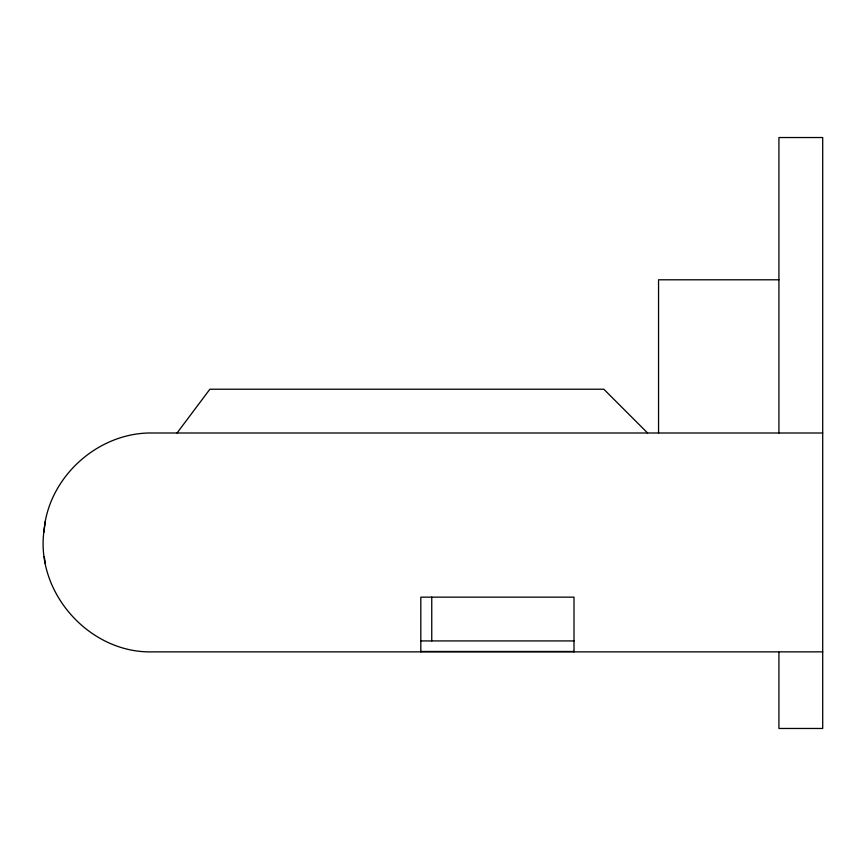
<?xml version="1.0" encoding="UTF-8"?>
<svg xmlns="http://www.w3.org/2000/svg" width="866" height="866" viewBox="0 0 866 866"><rect width="100%" height="100%" fill="white"/><g stroke="black" fill="none" stroke-linecap="round" stroke-linejoin="round"><path stroke-width="1.3" d="M43.95 531.042C35.582 593.145 90.01 653.711 152.73 651.86L822.7 651.86M44.014 530.425C48.734 476.506 98.637 431.896 152.73 433L822.7 433M43.82 532.384L45.4 521.083M177.054 433L209.875 389.224L603.84 389.224L647.606 433M778.924 279.794L658.55 279.794L658.55 433M420.811 640.927L574.006 640.927M420.811 651.481L574.006 651.481M44.231 556.654L45.4 563.777M778.924 433L778.924 137.532L822.7 137.532L822.7 728.468L778.924 728.468L778.924 652.315M574.006 651.86L574.006 597.15L420.811 597.15L420.811 651.86M431.755 597.15L431.755 640.927"/></g></svg>
